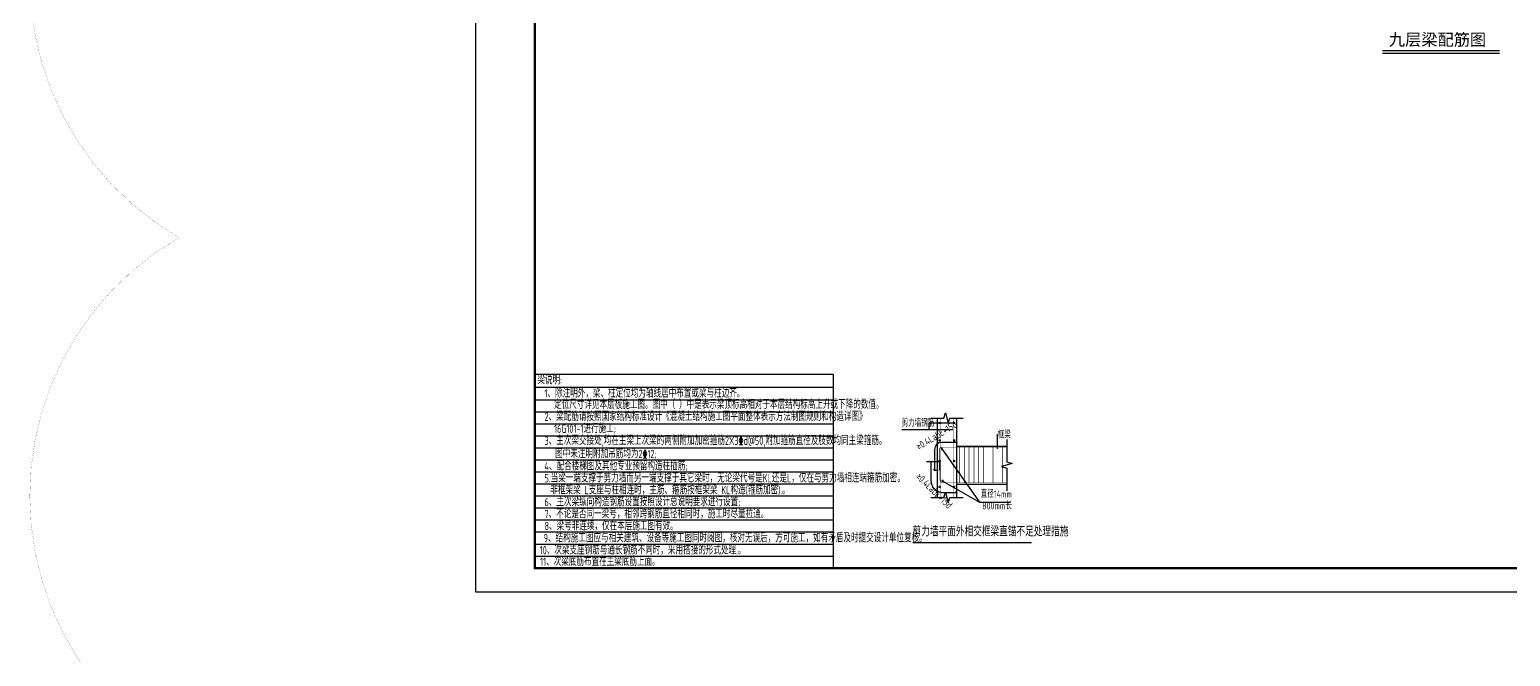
# Model space of a CAD drawing. Extents: x -1712635 to -854203, y -534641 to -21985.
# Drawn here: x -1166576 to -1104306, y -399271 to -372919 of the extents above; entities that cross this region are included whole.
import ezdxf
from ezdxf.enums import TextEntityAlignment as Align

# ---------------------------------------------------------------- set-up
doc = ezdxf.new("R2010")
doc.units = 0
doc.header["$LTSCALE"] = 1000
doc.layers.get('0').update_dxf_attribs({"linetype": 'CONTINUOUS'})
for name, color, linetype in [('-TK', 7, 'CONTINUOUS'), ('DIM', 2, 'CONTINUOUS'), ('LINK', 6, 'CONTINUOUS'), ('REIND', 1, 'CONTINUOUS'), ('S-X详图填充', 252, 'CONTINUOUS'), ('S-引出线', 40, 'CONTINUOUS'), ('S-文字', 7, 'CONTINUOUS'), ('S-表格线', 54, 'CONTINUOUS'), ('TEXT', 2, 'CONTINUOUS'), ('THIN', 7, 'CONTINUOUS')]:
    doc.layers.add(name, color=color, linetype=linetype)
doc.styles.add('-宋体', font='', dxfattribs={"width": 0.7, "height": 300, "bigfont": '宋体.TTF'})
doc.styles.add('TSSD_Norm', font='Tssdeng.shx', dxfattribs={"bigfont": 'tssdchn.shx'})
doc.styles.add('TSSD_REIN', font='tssdeng.shx', dxfattribs={"width": 0.7, "height": 300, "bigfont": 'tssdchn.shx'})
doc.styles.get('-宋体').set_extended_font_data('SimSun')

# ---------------------------------------------------------------- blocks, each defined once
blk = doc.blocks.new('A1')
blk.add_lwpolyline([(0, 59400), (0, 0), (84100, 0), (84100, 59400)], close=True)
at = {"const_width": 100}
blk.add_lwpolyline([(2500, 58400), (2500, 1000), (83100, 1000), (83100, 58400)], close=True, dxfattribs=at)
blk = doc.blocks.new('A$C2E181E2C')
at = {"linetype": 'Continuous'}
for points in [[(1215, 5268), (1765, 5268), (1835, 5488), (1955, 5048), (2025, 5268), (2575, 5268)], [(1495, 5268), (1495, 1922)], [(2295, 5268), (2295, 1922)], [(4415, 4371), (4415, 3421), (4635, 3351), (4195, 3231), (4415, 3161), (4415, 2211)], [(2295, 4091), (4415, 4091)], [(1215, 1922), (1765, 1922), (1835, 2142), (1955, 1702), (2025, 1922), (2575, 1922)], [(2295, 2491), (4415, 2491)]]:
    blk.add_lwpolyline(points, dxfattribs=at)
at = {"linetype": 'Continuous', "const_width": 50}
blk.add_lwpolyline([(453, 25), (5462, 25)], dxfattribs=at)
at = {"layer": 'DIM'}
for p, q in [((1378, 3941), (1378, 3062)), ((2295, 4241), (1678, 4241)), ((1546, 3430), (1042, 3430)), ((1226, 3430), (1226, 2641)), ((1726, 2141), (2295, 2141))]:
    blk.add_line(p, q, dxfattribs=at)
at = {"layer": 'DIM', "const_width": 30}
for points in [[(2232, 4284), (2336, 4212)], [(1164, 3473), (1267, 3401)], [(1324, 3111), (1428, 3039)], [(2243, 2177), (2347, 2104)]]:
    blk.add_lwpolyline(points, dxfattribs=at)
at = {"layer": 'DIM'}
blk.add_lwpolyline([(1532, 3062), (1341, 3062)], dxfattribs=at)
for centre, radius, start, end in [((1678, 3941), 300, 90, 180), ((1726, 2641), 500, 180, 270)]:
    blk.add_arc(centre, radius, start, end, dxfattribs=at)
at = {"layer": 'LINK', "color": 1, "const_width": 25}
for points in [[(1641, 5268), (1641, 1922)], [(2162, 5268), (2162, 1922)], [(2432, 4041), (2432, 2541)], [(2632, 4041), (2632, 2541)], [(2832, 4041), (2832, 2541)], [(3032, 4041), (3032, 2541)], [(3232, 4041), (3232, 2541)], [(3432, 4041), (3432, 2541)], [(3832, 4041), (3832, 2541)], [(4232, 4041), (4232, 2541)]]:
    blk.add_lwpolyline(points, dxfattribs=at)
for points in [[(4415, 4041), (1678, 4041, 0.414214), (1578, 3941), (1578, 3062)], [(1607, 3430), (1607, 2641, 0.300979), (1726, 2541), (4415, 2541)]]:
    blk.add_lwpolyline(points, format="xyb", dxfattribs=at)
at = {"layer": 'REIND', "const_width": 50}
for points in [[(1608, 5058, 1), (1558, 5058, 1)], [(2226, 5058, 1), (2176, 5058, 1)], [(1610, 4324, 1), (1560, 4324, 1)], [(2228, 4324, 1), (2178, 4324, 1)], [(1703, 3978, 1), (1653, 3978, 1)], [(1608, 3461, 1), (1558, 3461, 1)], [(2226, 3461, 1), (2176, 3461, 1)], [(1742, 2629, 1), (1692, 2629, 1)], [(1608, 2370, 1), (1558, 2370, 1)], [(2226, 2370, 1), (2176, 2370, 1)]]:
    blk.add_lwpolyline(points, format="xyb", close=True, dxfattribs=at)
at = {"layer": 'THIN'}
for p, q in [((2226, 5058), (1138, 5058)), ((1138, 5058), (1138, 4767)), ((2162, 4767), (0, 4767)), ((1678, 3978), (3271, 1732)), ((1692, 2629), (3271, 1732)), ((3271, 1732), (4577, 1732))]:
    blk.add_line(p, q, dxfattribs=at)
blk.add_lwpolyline([(4015, 4584), (4015, 3965)], dxfattribs=at)
at = {"layer": 'TEXT', "color": 0, "style": 'TSSD_Norm', "width": 0.7}
blk.add_text('剪力墙平面外相交框梁直锚不足处理措施', height=400, dxfattribs=at).set_placement((454, 172), align=Align.BOTTOM_LEFT)
at = {"layer": 'THIN', "style": 'TSSD_REIN', "width": 0.7}
for s, p in [('剪力墙钢筋', (-2, 4818)), ('框梁', (4036, 4317)), ('直径14mm', (3321, 1833)), ('800mm长', (3383, 1337))]:
    blk.add_text(s, height=300, dxfattribs=at).set_placement(p, align=Align.BOTTOM_LEFT)
for rotation, p in [(31.43006, (766, 3828)), (316.06206, (504, 2706))]:
    blk.add_text('≥0.4LabE+15d', height=300, rotation=rotation, dxfattribs=at).set_placement(p, align=Align.BOTTOM_LEFT)

msp = doc.modelspace()

# ---------------------------------------------------------------- linework, layer by layer
at = {"layer": 'S-X详图填充', "color": 2, "const_width": 5}
msp.add_lwpolyline([(-1160294.71, -403398.29, -0.57735027), (-1160294.71, -381662.54, -0.57735027), (-1160294.71, -359926.79, -0.57735027), (-1160294.71, -338191.04, -0.57735027), (-1160294.71, -316455.29, -0.57735027), (-1160294.71, -294719.54, -0.57735027), (-1160294.71, -272983.78, -0.57735027), (-1160294.71, -251248.03, -0.57735027)], format="xyb", dxfattribs=at)
at = {"layer": 'S-引出线', "color": 3, "const_width": 56}
msp.add_lwpolyline([(-1109689.55, -373797.14), (-1104759.97, -373797.14)], dxfattribs=at)
at = {"layer": 'S-引出线', "color": 3}
msp.add_lwpolyline([(-1109689.55, -373909.14), (-1104759.97, -373909.14)], dxfattribs=at)
at = {"layer": 'S-表格线'}
for p, q in [((-1145325.76, -387411.53), (-1145325.76, -395558.03)), ((-1145325.76, -387411.53), (-1132786.51, -387411.53)), ((-1132786.51, -387411.53), (-1132786.51, -395558.03)), ((-1145325.76, -387946.28), (-1132786.51, -387946.28)), ((-1145325.76, -388481.03), (-1132786.51, -388481.03)), ((-1145325.76, -388986.53), (-1132786.51, -388986.53)), ((-1145325.76, -389492.03), (-1132786.51, -389492.03)), ((-1145325.76, -389997.53), (-1132786.51, -389997.53)), ((-1145325.76, -390503.03), (-1132786.51, -390503.03)), ((-1145325.76, -391008.53), (-1132786.51, -391008.53)), ((-1145325.76, -391514.03), (-1132786.51, -391514.03)), ((-1145325.76, -392019.53), (-1132786.51, -392019.53)), ((-1145325.76, -392525.03), (-1132786.51, -392525.03)), ((-1145325.76, -393030.53), (-1132786.51, -393030.53)), ((-1145325.76, -393536.03), (-1132786.51, -393536.03)), ((-1145325.76, -394041.53), (-1132786.51, -394041.53)), ((-1145325.76, -394547.03), (-1132786.51, -394547.03)), ((-1145325.76, -395052.53), (-1132786.51, -395052.53)), ((-1145325.76, -395558.03), (-1132786.51, -395558.03))]:
    msp.add_line(p, q, dxfattribs=at)

# ---------------------------------------------------------------- block references
at = {"layer": '-TK'}
msp.add_blockref('A1', (-1147825.76, -396558.03), dxfattribs=at)
msp.add_blockref('A$C2E181E2C', (-1129899.37, -394516.9))

# ---------------------------------------------------------------- texts
at = {"layer": 'S-文字', "style": '-宋体'}
msp.add_text('九层梁配筋图', height=500, dxfattribs=at).set_placement((-1109417.07, -373590.63))
at = {"layer": 'S-文字', "style": 'TSSD_REIN', "width": 0.7}
for s, p in [('梁说明:  ', (-1145222.67, -387831.29)), ('1、除注明外，梁、柱定位均为轴线居中布置或梁与柱边齐。', (-1144922.82, -388386.71)), ('定位尺寸详见本层板施工图。图中（ ）中是表示梁顶标高相对于本层结构标高上升或下降的数值。', (-1144520.04, -388862.96)), ('2、梁配筋请按照国家结构标准设计《混凝土结构施工图平面整体表示方法制图规则和构造详图》', (-1144922.82, -389368.46)), ('16G101-1进行施工;', (-1144519.81, -389873.96)), ('3、主次梁交接处,均在主梁上次梁的两侧附加加密箍筋2X3\x84d@50,附加箍筋直径及肢数均同主梁箍筋。', (-1144922.82, -390379.46)), ('图中未注明附加吊筋均为2%%13212;', (-1144475.18, -390936.3)), ('4、配合楼梯图及其他专业预留构造柱插筋;', (-1144922.82, -391447.21)), ('5.当梁一端支撑于剪力墙而另一端支撑于其它梁时，无论梁代号是KL还是L，仅在与剪力墙相连端箍筋加密。', (-1144922.82, -391952.71)), ('非框架梁 L支座与柱相连时，主筋、箍筋按框架梁 KL构造(箍筋加密).。', (-1144675.71, -392456.39)), ('6、主次梁纵向构造钢筋设置按照设计总说明要求进行设置;', (-1144922.82, -392955.21)), ('7、不论是否同一梁号，相邻跨钢筋直径相同时，施工时尽量拉通。', (-1144922.82, -393460.71)), ('9、结构施工图应与相关建筑、设备等施工图同时阅图，核对无误后，方可施工，如有矛盾及时提交设计单位复核。', (-1144958.53, -394471.71)), ('8、梁号非连续，仅在本层施工图有效。', (-1144922.82, -393966.21)), ('10、次梁支座钢筋与通长钢筋不同时，采用搭接的形式处理.。', (-1145124.48, -394982.98)), ('11、次梁底筋布置在主梁底筋上面。', (-1145105.79, -395463.93))]:
    msp.add_text(s, height=350, dxfattribs=at).set_placement(p)

doc.saveas('drawing.dxf')
